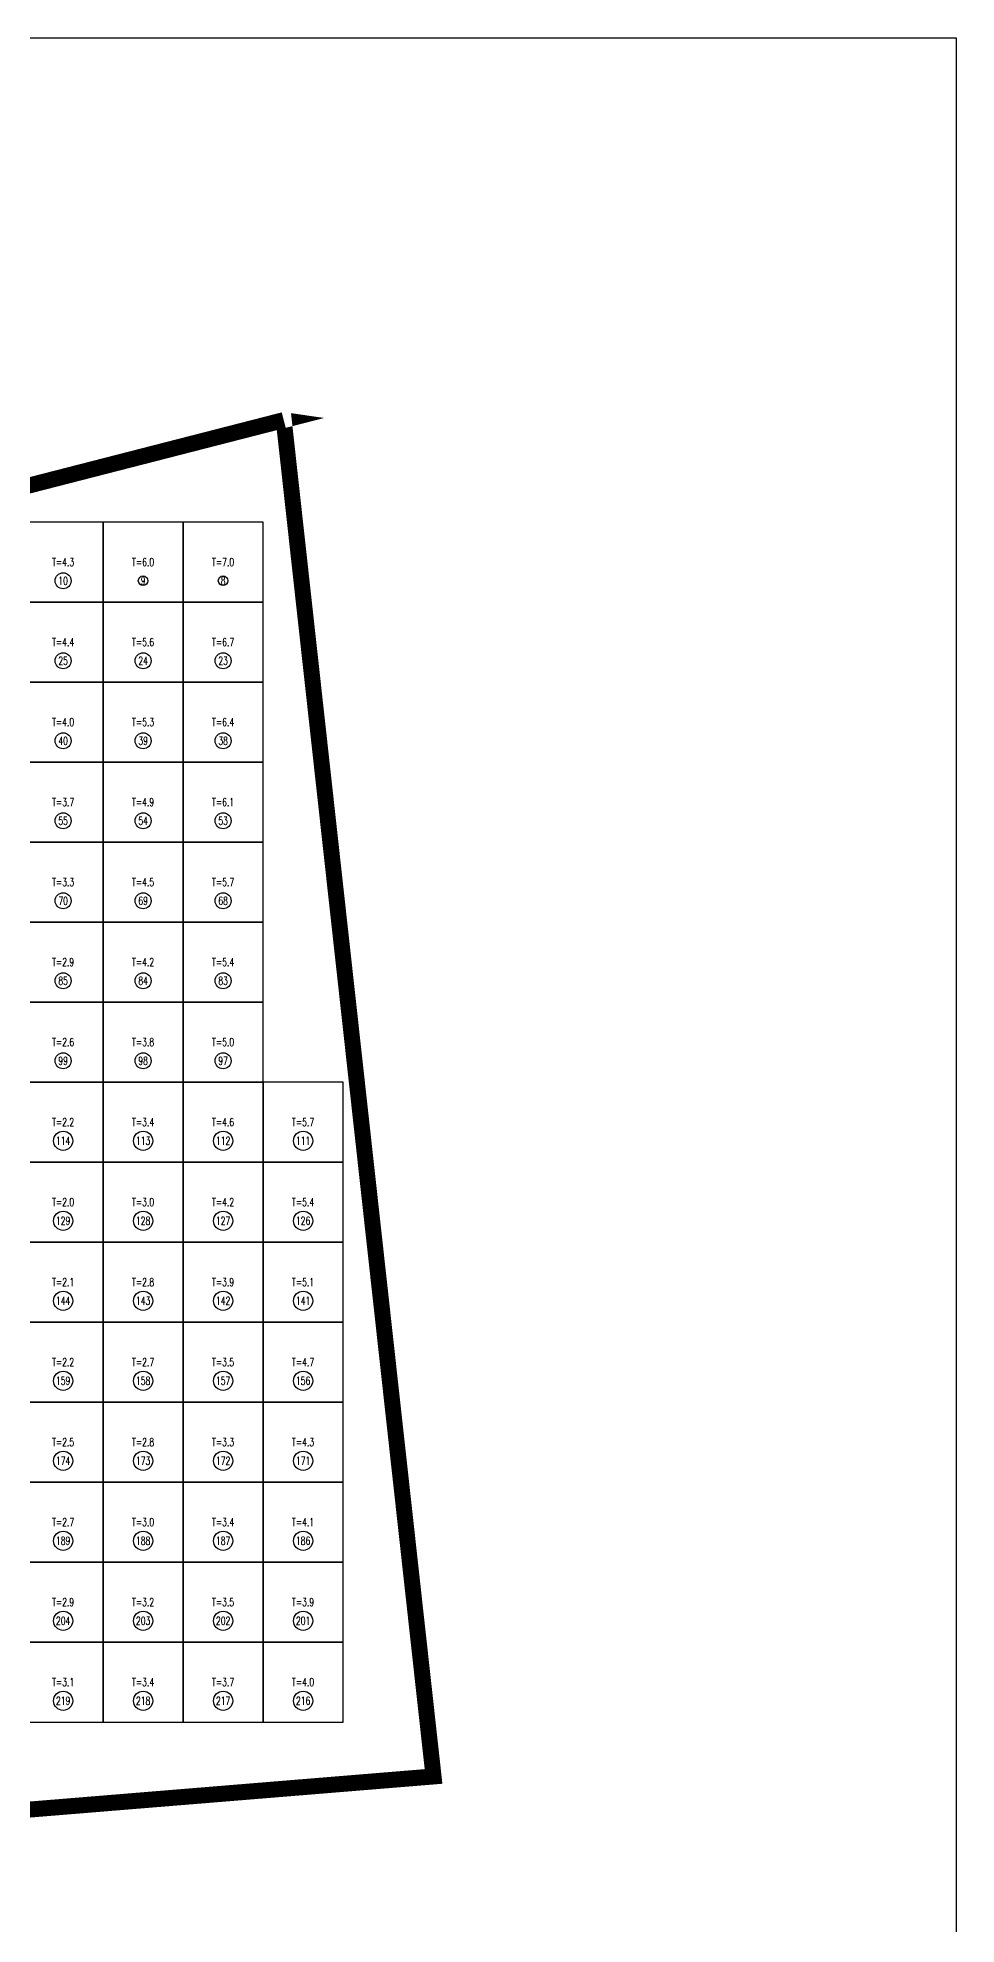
# Model space of a CAD drawing. Extents: x 4283 to 40403, y 1134 to 1764.
# Drawn here: x 10464.1 to 10512, y 1575.8 to 1674.1 of the extents above; entities that cross this region are included whole.
import ezdxf
from ezdxf.enums import TextEntityAlignment as Align

# ---------------------------------------------------------------- set-up
doc = ezdxf.new("R2010")
doc.units = 0
for name, color, linetype in [('tdz_11-1方格网', 2, 'Continuous'), ('tdz_11-1方格网计算', 7, 'Continuous'), ('tdz_土方计算图', 7, 'Continuous'), ('tdz_格田', 6, 'Continuous')]:
    doc.layers.add(name, color=color, linetype=linetype)
doc.styles.add('GLandNum', font='txt_____.ttf', dxfattribs={"width": 0.7, "height": 0.5})

msp = doc.modelspace()

# ---------------------------------------------------------------- linework, layer by layer
at = {"layer": 'tdz_11-1方格网', "linetype": 'Continuous'}
for points in [[(10463.38432091966, 1648.867024596917, 2828.241666666667), (10463.38432091966, 1644.70035792994, 2828.199166666667), (10467.55098758757, 1644.70035792994, 2828.169166666667), (10467.55098758757, 1648.867024596917, 2828.150833333334)], [(10467.55098758757, 1648.867024596917, 2828.150833333334), (10467.55098758757, 1644.70035792994, 2828.169166666667), (10471.71765425548, 1644.70035792994, 2828.139166666667), (10471.71765425548, 1648.867024596917, 2828.12)], [(10471.71765425548, 1648.867024596917, 2828.12), (10471.71765425548, 1644.70035792994, 2828.139166666667), (10475.88432091966, 1644.70035792994, 2828.121666666667), (10475.88432091966, 1648.867024596917, 2828.108333333334)], [(10463.38432091966, 1644.70035792994, 2828.199166666667), (10463.38432091966, 1640.533691263428, 2828.219166666667), (10467.55098758757, 1640.533691263428, 2828.189166666667), (10467.55098758757, 1644.70035792994, 2828.169166666667)], [(10467.55098758757, 1644.70035792994, 2828.169166666667), (10467.55098758757, 1640.533691263428, 2828.189166666667), (10471.71765425548, 1640.533691263428, 2828.159166666667), (10471.71765425548, 1644.70035792994, 2828.139166666667)], [(10471.71765425548, 1644.70035792994, 2828.139166666667), (10471.71765425548, 1640.533691263428, 2828.159166666667), (10475.88432091966, 1640.533691263428, 2828.135833333333), (10475.88432091966, 1644.70035792994, 2828.121666666667)], [(10463.38432091966, 1640.533691263428, 2828.219166666667), (10463.38432091966, 1636.367024596917, 2828.238333333333), (10467.55098758757, 1636.367024596917, 2828.208333333333), (10467.55098758757, 1640.533691263428, 2828.189166666667)], [(10467.55098758757, 1640.533691263428, 2828.189166666667), (10467.55098758757, 1636.367024596917, 2828.208333333333), (10471.71765425548, 1636.367024596917, 2828.178333333333), (10471.71765425548, 1640.533691263428, 2828.159166666667)], [(10471.71765425548, 1640.533691263428, 2828.159166666667), (10471.71765425548, 1636.367024596917, 2828.178333333333), (10475.88432091966, 1636.367024596917, 2828.149166666667), (10475.88432091966, 1640.533691263428, 2828.135833333333)], [(10463.38432091966, 1636.367024596917, 2828.238333333333), (10463.38432091966, 1632.20035792994, 2828.258333333333), (10467.55098758757, 1632.20035792994, 2828.228333333333), (10467.55098758757, 1636.367024596917, 2828.208333333333)], [(10467.55098758757, 1636.367024596917, 2828.208333333333), (10467.55098758757, 1632.20035792994, 2828.228333333333), (10471.71765425548, 1632.20035792994, 2828.198333333334), (10471.71765425548, 1636.367024596917, 2828.178333333333)], [(10471.71765425548, 1636.367024596917, 2828.178333333333), (10471.71765425548, 1632.20035792994, 2828.198333333334), (10475.88432091966, 1632.20035792994, 2828.168333333334), (10475.88432091966, 1636.367024596917, 2828.149166666667)], [(10463.38432091966, 1632.20035792994, 2828.258333333333), (10463.38432091966, 1628.033691263428, 2828.278333333334), (10467.55098758757, 1628.033691263428, 2828.248333333333), (10467.55098758757, 1632.20035792994, 2828.228333333333)], [(10467.55098758757, 1632.20035792994, 2828.228333333333), (10467.55098758757, 1628.033691263428, 2828.248333333333), (10471.71765425548, 1628.033691263428, 2828.2175), (10471.71765425548, 1632.20035792994, 2828.198333333334)], [(10471.71765425548, 1632.20035792994, 2828.198333333334), (10471.71765425548, 1628.033691263428, 2828.2175), (10475.88432091966, 1628.033691263428, 2828.1875), (10475.88432091966, 1632.20035792994, 2828.168333333334)], [(10463.38432091966, 1628.033691263428, 2828.278333333334), (10463.38432091966, 1623.867024596917, 2828.2975), (10467.55098758757, 1623.867024596917, 2828.2675), (10467.55098758757, 1628.033691263428, 2828.248333333333)], [(10467.55098758757, 1628.033691263428, 2828.248333333333), (10467.55098758757, 1623.867024596917, 2828.2675), (10471.71765425548, 1623.867024596917, 2828.2375), (10471.71765425548, 1628.033691263428, 2828.2175)], [(10471.71765425548, 1628.033691263428, 2828.2175), (10471.71765425548, 1623.867024596917, 2828.2375), (10475.88432091966, 1623.867024596917, 2828.2075), (10475.88432091966, 1628.033691263428, 2828.1875)], [(10463.38432091966, 1623.867024596917, 2828.2975), (10463.38432091966, 1619.70035792994, 2828.3175), (10467.55098758757, 1619.70035792994, 2828.2875), (10467.55098758757, 1623.867024596917, 2828.2675)], [(10467.55098758757, 1623.867024596917, 2828.2675), (10467.55098758757, 1619.70035792994, 2828.2875), (10471.71765425548, 1619.70035792994, 2828.2575), (10471.71765425548, 1623.867024596917, 2828.2375)], [(10471.71765425548, 1623.867024596917, 2828.2375), (10471.71765425548, 1619.70035792994, 2828.2575), (10475.88432091966, 1619.70035792994, 2828.226666666666), (10475.88432091966, 1623.867024596917, 2828.2075)], [(10463.38432091966, 1619.70035792994, 2828.3175), (10463.38432091966, 1615.533691263428, 2828.333333333333), (10467.55098758757, 1615.533691263428, 2828.306666666667), (10467.55098758757, 1619.70035792994, 2828.2875)], [(10467.55098758757, 1619.70035792994, 2828.2875), (10467.55098758757, 1615.533691263428, 2828.306666666667), (10471.71765425548, 1615.533691263428, 2828.276666666667), (10471.71765425548, 1619.70035792994, 2828.2575)], [(10471.71765425548, 1619.70035792994, 2828.2575), (10471.71765425548, 1615.533691263428, 2828.276666666667), (10475.88432091966, 1615.533691263428, 2828.246666666667), (10475.88432091966, 1619.70035792994, 2828.226666666666)], [(10475.88432091966, 1619.70035792994, 2828.226666666666), (10475.88432091966, 1615.533691263428, 2828.246666666667), (10480.05098758757, 1615.533691263428, 2828.2225), (10480.05098758757, 1619.70035792994, 2828.209166666667)], [(10463.38432091966, 1615.533691263428, 2828.333333333333), (10463.38432091966, 1611.367024596917, 2828.333333333333), (10467.55098758757, 1611.367024596917, 2828.326666666667), (10467.55098758757, 1615.533691263428, 2828.306666666667)], [(10467.55098758757, 1615.533691263428, 2828.306666666667), (10467.55098758757, 1611.367024596917, 2828.326666666667), (10471.71765425548, 1611.367024596917, 2828.296666666667), (10471.71765425548, 1615.533691263428, 2828.276666666667)], [(10471.71765425548, 1615.533691263428, 2828.276666666667), (10471.71765425548, 1611.367024596917, 2828.296666666667), (10475.88432091966, 1611.367024596917, 2828.266666666667), (10475.88432091966, 1615.533691263428, 2828.246666666667)], [(10475.88432091966, 1615.533691263428, 2828.246666666667), (10475.88432091966, 1611.367024596917, 2828.266666666667), (10480.05098758757, 1611.367024596917, 2828.236666666667), (10480.05098758757, 1615.533691263428, 2828.2225)], [(10463.38432091966, 1611.367024596917, 2828.333333333333), (10463.38432091966, 1607.20035792994, 2828.333333333333), (10467.55098758757, 1607.20035792994, 2828.333333333333), (10467.55098758757, 1611.367024596917, 2828.326666666667)], [(10467.55098758757, 1611.367024596917, 2828.326666666667), (10467.55098758757, 1607.20035792994, 2828.333333333333), (10471.71765425548, 1607.20035792994, 2828.315833333333), (10471.71765425548, 1611.367024596917, 2828.296666666667)], [(10471.71765425548, 1611.367024596917, 2828.296666666667), (10471.71765425548, 1607.20035792994, 2828.315833333333), (10475.88432091966, 1607.20035792994, 2828.285833333334), (10475.88432091966, 1611.367024596917, 2828.266666666667)], [(10475.88432091966, 1611.367024596917, 2828.266666666667), (10475.88432091966, 1607.20035792994, 2828.285833333334), (10480.05098758757, 1607.20035792994, 2828.255833333334), (10480.05098758757, 1611.367024596917, 2828.236666666667)], [(10463.38432091966, 1607.20035792994, 2828.333333333333), (10463.38432091966, 1603.033691263428, 2828.333333333333), (10467.55098758757, 1603.033691263428, 2828.333333333333), (10467.55098758757, 1607.20035792994, 2828.333333333333)], [(10467.55098758757, 1607.20035792994, 2828.333333333333), (10467.55098758757, 1603.033691263428, 2828.333333333333), (10471.71765425548, 1603.033691263428, 2828.333333333333), (10471.71765425548, 1607.20035792994, 2828.315833333333)], [(10471.71765425548, 1607.20035792994, 2828.315833333333), (10471.71765425548, 1603.033691263428, 2828.333333333333), (10475.88432091966, 1603.033691263428, 2828.305833333333), (10475.88432091966, 1607.20035792994, 2828.285833333334)], [(10475.88432091966, 1607.20035792994, 2828.285833333334), (10475.88432091966, 1603.033691263428, 2828.305833333333), (10480.05098758757, 1603.033691263428, 2828.275833333334), (10480.05098758757, 1607.20035792994, 2828.255833333334)], [(10463.38432091966, 1603.033691263428, 2828.333333333333), (10463.38432091966, 1598.867024596917, 2828.333333333333), (10467.55098758757, 1598.867024596917, 2828.333333333333), (10467.55098758757, 1603.033691263428, 2828.333333333333)], [(10467.55098758757, 1603.033691263428, 2828.333333333333), (10467.55098758757, 1598.867024596917, 2828.333333333333), (10471.71765425548, 1598.867024596917, 2828.333333333333), (10471.71765425548, 1603.033691263428, 2828.333333333333)], [(10471.71765425548, 1603.033691263428, 2828.333333333333), (10471.71765425548, 1598.867024596917, 2828.333333333333), (10475.88432091966, 1598.867024596917, 2828.325), (10475.88432091966, 1603.033691263428, 2828.305833333333)], [(10475.88432091966, 1603.033691263428, 2828.305833333333), (10475.88432091966, 1598.867024596917, 2828.325), (10480.05098758757, 1598.867024596917, 2828.295), (10480.05098758757, 1603.033691263428, 2828.275833333334)], [(10463.38432091966, 1598.867024596917, 2828.333333333333), (10463.38432091966, 1594.70035792994, 2828.333333333333), (10467.55098758757, 1594.70035792994, 2828.333333333333), (10467.55098758757, 1598.867024596917, 2828.333333333333)], [(10467.55098758757, 1598.867024596917, 2828.333333333333), (10467.55098758757, 1594.70035792994, 2828.333333333333), (10471.71765425548, 1594.70035792994, 2828.333333333333), (10471.71765425548, 1598.867024596917, 2828.333333333333)], [(10471.71765425548, 1598.867024596917, 2828.333333333333), (10471.71765425548, 1594.70035792994, 2828.333333333333), (10475.88432091966, 1594.70035792994, 2828.333333333333), (10475.88432091966, 1598.867024596917, 2828.325)], [(10475.88432091966, 1598.867024596917, 2828.325), (10475.88432091966, 1594.70035792994, 2828.333333333333), (10480.05098758757, 1594.70035792994, 2828.315), (10480.05098758757, 1598.867024596917, 2828.295)], [(10463.38432091966, 1594.70035792994, 2828.333333333333), (10463.38432091966, 1590.533691263428, 2828.333333333333), (10467.55098758757, 1590.533691263428, 2828.333333333333), (10467.55098758757, 1594.70035792994, 2828.333333333333)], [(10467.55098758757, 1594.70035792994, 2828.333333333333), (10467.55098758757, 1590.533691263428, 2828.333333333333), (10471.71765425548, 1590.533691263428, 2828.333333333333), (10471.71765425548, 1594.70035792994, 2828.333333333333)], [(10471.71765425548, 1594.70035792994, 2828.333333333333), (10471.71765425548, 1590.533691263428, 2828.333333333333), (10475.88432091966, 1590.533691263428, 2828.333333333333), (10475.88432091966, 1594.70035792994, 2828.333333333333)], [(10475.88432091966, 1594.70035792994, 2828.333333333333), (10475.88432091966, 1590.533691263428, 2828.333333333333), (10480.05098758757, 1590.533691263428, 2828.333333333333), (10480.05098758757, 1594.70035792994, 2828.315)], [(10463.38432091966, 1590.533691263428, 2828.333333333333), (10463.38432091966, 1586.367024596917, 2828.333333333333), (10467.55098758757, 1586.367024596917, 2828.333333333333), (10467.55098758757, 1590.533691263428, 2828.333333333333)], [(10467.55098758757, 1590.533691263428, 2828.333333333333), (10467.55098758757, 1586.367024596917, 2828.333333333333), (10471.71765425548, 1586.367024596917, 2828.333333333333), (10471.71765425548, 1590.533691263428, 2828.333333333333)], [(10471.71765425548, 1590.533691263428, 2828.333333333333), (10471.71765425548, 1586.367024596917, 2828.333333333333), (10475.88432091966, 1586.367024596917, 2828.333333333333), (10475.88432091966, 1590.533691263428, 2828.333333333333)], [(10475.88432091966, 1590.533691263428, 2828.333333333333), (10475.88432091966, 1586.367024596917, 2828.333333333333), (10480.05098758757, 1586.367024596917, 2828.333333333333), (10480.05098758757, 1590.533691263428, 2828.333333333333)]]:
    msp.add_polyline3d(points, close=True, dxfattribs=at)
at = {"layer": 'tdz_11-1方格网计算', "color": 7, "linetype": 'Continuous'}
for centre, radius in [((10465.46765427783, 1645.811469041413), 0.4166666666666667), ((10469.63432094574, 1645.811469041413), 0.25), ((10473.80098761365, 1645.811469041413), 0.25), ((10465.46765427783, 1641.644802374436), 0.4166666666666667), ((10469.63432094574, 1641.644802374436), 0.4166666666666667), ((10473.80098761365, 1641.644802374436), 0.4166666666666667), ((10465.46765427783, 1637.478135707925), 0.4166666666666667), ((10469.63432094574, 1637.478135707925), 0.4166666666666667), ((10473.80098761365, 1637.478135707925), 0.4166666666666667), ((10465.46765427783, 1633.311469041413), 0.4166666666666667), ((10469.63432094574, 1633.311469041413), 0.4166666666666667), ((10473.80098761365, 1633.311469041413), 0.4166666666666667), ((10465.46765427783, 1629.144802374436), 0.4166666666666667), ((10469.63432094574, 1629.144802374436), 0.4166666666666667), ((10473.80098761365, 1629.144802374436), 0.4166666666666667), ((10465.46765427783, 1624.978135707925), 0.4166666666666667), ((10469.63432094574, 1624.978135707925), 0.4166666666666667), ((10473.80098761365, 1624.978135707925), 0.4166666666666667), ((10465.46765427783, 1620.811469041413), 0.4166666666666667), ((10469.63432094574, 1620.811469041413), 0.4166666666666667), ((10473.80098761365, 1620.811469041413), 0.4166666666666667), ((10465.46765427783, 1616.644802374436), 0.5000000000000001), ((10469.63432094574, 1616.644802374436), 0.5000000000000001), ((10473.80098761365, 1616.644802374436), 0.5000000000000001), ((10477.96765427783, 1616.644802374436), 0.5000000000000001), ((10465.46765427783, 1612.478135707925), 0.5000000000000001), ((10469.63432094574, 1612.478135707925), 0.5000000000000001), ((10473.80098761365, 1612.478135707925), 0.5000000000000001), ((10477.96765427783, 1612.478135707925), 0.5000000000000001), ((10465.46765427783, 1608.311469041413), 0.5000000000000001), ((10469.63432094574, 1608.311469041413), 0.5000000000000001), ((10473.80098761365, 1608.311469041413), 0.5000000000000001), ((10477.96765427783, 1608.311469041413), 0.5000000000000001), ((10465.46765427783, 1604.144802374436), 0.5000000000000001), ((10469.63432094574, 1604.144802374436), 0.5000000000000001), ((10473.80098761365, 1604.144802374436), 0.5000000000000001), ((10477.96765427783, 1604.144802374436), 0.5000000000000001), ((10465.46765427783, 1599.978135707925), 0.5000000000000001), ((10469.63432094574, 1599.978135707925), 0.5000000000000001), ((10473.80098761365, 1599.978135707925), 0.5000000000000001), ((10477.96765427783, 1599.978135707925), 0.5000000000000001), ((10465.46765427783, 1595.811469041413), 0.5000000000000001), ((10469.63432094574, 1595.811469041413), 0.5000000000000001), ((10473.80098761365, 1595.811469041413), 0.5000000000000001), ((10477.96765427783, 1595.811469041413), 0.5000000000000001), ((10465.46765427783, 1591.644802374436), 0.5000000000000001), ((10469.63432094574, 1591.644802374436), 0.5000000000000001), ((10473.80098761365, 1591.644802374436), 0.5000000000000001), ((10477.96765427783, 1591.644802374436), 0.5000000000000001), ((10465.46765427783, 1587.478135707925), 0.5000000000000001), ((10469.63432094574, 1587.478135707925), 0.5000000000000001), ((10473.80098761365, 1587.478135707925), 0.5000000000000001), ((10477.96765427783, 1587.478135707925), 0.5000000000000001)]:
    msp.add_circle(centre, radius, dxfattribs=at)
at = {"layer": 'tdz_土方计算图', "linetype": 'Continuous'}
for points in [[(10381.99006721497, 1674.092436520519), (10511.99006721497, 1674.092436520519)], [(10511.99006721497, 1674.092436520519), (10511.99006721497, 1514.092436520519)]]:
    msp.add_lwpolyline(points, dxfattribs=at)
at = {"layer": 'tdz_格田', "linetype": 'Continuous', "lineweight": 60, "const_width": 0.8333333333333334}
msp.add_lwpolyline([(10417.63096394882, 1578.033691263428), (10409.21765425548, 1670.151181778076), (10440.48871207729, 1653.894528178169), (10461.66329033792, 1650.250801240696), (10476.95852748424, 1654.177460394936), (10476.94823924199, 1654.174819153404), (10476.95899133876, 1654.173261616515), (10484.76248017818, 1583.537212821326), (10417.63096394882, 1578.033691263428)], close=True, dxfattribs=at)

# ---------------------------------------------------------------- texts
at = {"layer": 'tdz_11-1方格网计算', "color": 2, "linetype": 'Continuous', "style": 'GLandNum', "width": 0.6999999992549419}
for s, p in [('T=4.3', (10465.46765425548, 1646.783691263428)), ('T=6.0', (10469.63432091966, 1646.783691263428)), ('T=7.0', (10473.80098758757, 1646.783691263428)), ('T=4.4', (10465.46765425548, 1642.617024596917)), ('T=5.6', (10469.63432091966, 1642.617024596917)), ('T=6.7', (10473.80098758757, 1642.617024596917)), ('T=4.0', (10465.46765425548, 1638.45035792994)), ('T=5.3', (10469.63432091966, 1638.45035792994)), ('T=6.4', (10473.80098758757, 1638.45035792994)), ('T=3.7', (10465.46765425548, 1634.283691263428)), ('T=4.9', (10469.63432091966, 1634.283691263428)), ('T=6.1', (10473.80098758757, 1634.283691263428)), ('T=3.3', (10465.46765425548, 1630.117024596917)), ('T=4.5', (10469.63432091966, 1630.117024596917)), ('T=5.7', (10473.80098758757, 1630.117024596917)), ('T=2.9', (10465.46765425548, 1625.95035792994)), ('T=4.2', (10469.63432091966, 1625.95035792994)), ('T=5.4', (10473.80098758757, 1625.95035792994)), ('T=2.6', (10465.46765425548, 1621.783691263428)), ('T=3.8', (10469.63432091966, 1621.783691263428)), ('T=5.0', (10473.80098758757, 1621.783691263428)), ('T=2.2', (10465.46765425548, 1617.617024596917)), ('T=3.4', (10469.63432091966, 1617.617024596917)), ('T=4.6', (10473.80098758757, 1617.617024596917)), ('T=5.7', (10477.96765425548, 1617.617024596917)), ('T=2.0', (10465.46765425548, 1613.45035792994)), ('T=3.0', (10469.63432091966, 1613.45035792994)), ('T=4.2', (10473.80098758757, 1613.45035792994)), ('T=5.4', (10477.96765425548, 1613.45035792994)), ('T=2.1', (10465.46765425548, 1609.283691263428)), ('T=2.8', (10469.63432091966, 1609.283691263428)), ('T=3.9', (10473.80098758757, 1609.283691263428)), ('T=5.1', (10477.96765425548, 1609.283691263428)), ('T=2.2', (10465.46765425548, 1605.117024596917)), ('T=2.7', (10469.63432091966, 1605.117024596917)), ('T=3.5', (10473.80098758757, 1605.117024596917)), ('T=4.7', (10477.96765425548, 1605.117024596917)), ('T=2.5', (10465.46765425548, 1600.95035792994)), ('T=2.8', (10469.63432091966, 1600.95035792994)), ('T=3.3', (10473.80098758757, 1600.95035792994)), ('T=4.3', (10477.96765425548, 1600.95035792994)), ('T=2.7', (10465.46765425548, 1596.783691263428)), ('T=3.0', (10469.63432091966, 1596.783691263428)), ('T=3.4', (10473.80098758757, 1596.783691263428)), ('T=4.1', (10477.96765425548, 1596.783691263428)), ('T=2.9', (10465.46765425548, 1592.617024596917)), ('T=3.2', (10469.63432091966, 1592.617024596917)), ('T=3.5', (10473.80098758757, 1592.617024596917)), ('T=3.9', (10477.96765425548, 1592.617024596917)), ('T=3.1', (10465.46765425548, 1588.45035792994)), ('T=3.4', (10469.63432091966, 1588.45035792994)), ('T=3.7', (10473.80098758757, 1588.45035792994)), ('T=4.0', (10477.96765425548, 1588.45035792994))]:
    msp.add_text(s, height=0.4166666666666667, dxfattribs=at).set_placement(p, align=Align.MIDDLE_CENTER)
at = {"layer": 'tdz_11-1方格网计算', "color": 7, "linetype": 'Continuous', "style": 'GLandNum', "width": 0.6999999992549419}
for s, p in [('10', (10465.46765427783, 1645.811469041413)), ('9', (10469.63432094574, 1645.811469041413)), ('8', (10473.80098761365, 1645.811469041413)), ('25', (10465.46765427783, 1641.644802374436)), ('24', (10469.63432094574, 1641.644802374436)), ('23', (10473.80098761365, 1641.644802374436)), ('40', (10465.46765427783, 1637.478135707925)), ('39', (10469.63432094574, 1637.478135707925)), ('38', (10473.80098761365, 1637.478135707925)), ('55', (10465.46765427783, 1633.311469041413)), ('54', (10469.63432094574, 1633.311469041413)), ('53', (10473.80098761365, 1633.311469041413)), ('70', (10465.46765427783, 1629.144802374436)), ('69', (10469.63432094574, 1629.144802374436)), ('68', (10473.80098761365, 1629.144802374436)), ('85', (10465.46765427783, 1624.978135707925)), ('84', (10469.63432094574, 1624.978135707925)), ('83', (10473.80098761365, 1624.978135707925)), ('99', (10465.46765427783, 1620.811469041413)), ('98', (10469.63432094574, 1620.811469041413)), ('97', (10473.80098761365, 1620.811469041413)), ('114', (10465.46765427783, 1616.644802374436)), ('113', (10469.63432094574, 1616.644802374436)), ('112', (10473.80098761365, 1616.644802374436)), ('111', (10477.96765427783, 1616.644802374436)), ('129', (10465.46765427783, 1612.478135707925)), ('128', (10469.63432094574, 1612.478135707925)), ('127', (10473.80098761365, 1612.478135707925)), ('126', (10477.96765427783, 1612.478135707925)), ('144', (10465.46765427783, 1608.311469041413)), ('143', (10469.63432094574, 1608.311469041413)), ('142', (10473.80098761365, 1608.311469041413)), ('141', (10477.96765427783, 1608.311469041413)), ('159', (10465.46765427783, 1604.144802374436)), ('158', (10469.63432094574, 1604.144802374436)), ('157', (10473.80098761365, 1604.144802374436)), ('156', (10477.96765427783, 1604.144802374436)), ('174', (10465.46765427783, 1599.978135707925)), ('173', (10469.63432094574, 1599.978135707925)), ('172', (10473.80098761365, 1599.978135707925)), ('171', (10477.96765427783, 1599.978135707925)), ('189', (10465.46765427783, 1595.811469041413)), ('188', (10469.63432094574, 1595.811469041413)), ('187', (10473.80098761365, 1595.811469041413)), ('186', (10477.96765427783, 1595.811469041413)), ('204', (10465.46765427783, 1591.644802374436)), ('203', (10469.63432094574, 1591.644802374436)), ('202', (10473.80098761365, 1591.644802374436)), ('201', (10477.96765427783, 1591.644802374436)), ('219', (10465.46765427783, 1587.478135707925)), ('218', (10469.63432094574, 1587.478135707925)), ('217', (10473.80098761365, 1587.478135707925)), ('216', (10477.96765427783, 1587.478135707925))]:
    msp.add_text(s, height=0.4166666666666667, dxfattribs=at).set_placement(p, align=Align.MIDDLE_CENTER)

doc.saveas('drawing.dxf')
